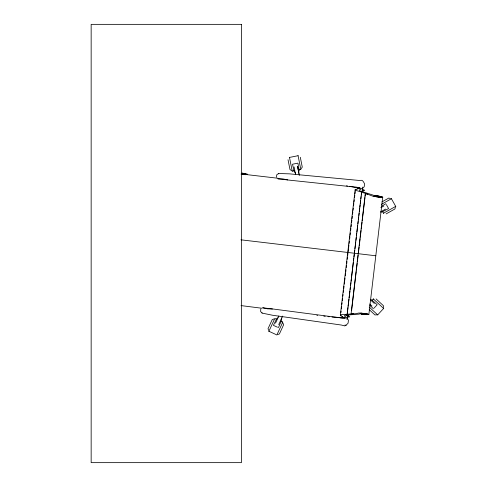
<?xml version="1.0" encoding="UTF-8"?>
<svg xmlns="http://www.w3.org/2000/svg" width="487" height="487" viewBox="0 0 487 487"><rect width="100%" height="100%" fill="white"/><g stroke="black" fill="none" stroke-linecap="round" stroke-linejoin="round"><path stroke-width="0.73" d="M349.563 186.314L360.112 188.244L358.602 188.28L357.409 188.646L357.878 188.938L355.522 189.333L356.149 189.65L355.169 189.711L355.163 190.228L361.634 192.048L361.275 195.074M245.789 173.81L241.735 173.615M260.782 308.947L260.618 311.516L262.128 313.098L272.586 315.259L341.405 325.048L344.747 325.919L346.099 325.225L348.077 323.191L348.43 320.196L346.981 317.761L342.422 318.102L273.323 309.044L267.485 308.831L262.615 307.778L272.464 308.941M276.373 177.238L276.811 174.693L278.649 173.512L289.321 173.847L358.523 180.391L361.975 180.324L363.125 181.322L364.574 183.757L364.221 186.746L362.243 188.779L357.89 187.392L288.584 180.068L282.862 178.912L277.876 178.796L287.726 179.965M332.006 317.031L344.784 317.786L343.323 317.396L342.251 316.763L342.866 316.653L341.472 316.27L340.571 315.655L341.259 315.497L340.322 315.211L355.169 189.711M340.93 312.648L341.107 311.144M341.375 308.886L341.643 306.633M341.904 304.375L342.087 302.871M342.355 300.613L342.617 298.361M342.885 296.102L343.061 294.598M343.329 292.346L343.597 290.088M343.773 288.584L344.041 286.332M344.309 284.073L344.577 281.821M344.753 280.317L345.021 278.059M345.289 275.8L345.557 273.548M345.733 272.044L346.001 269.786M346.269 267.533L346.531 265.275M346.714 263.771L346.981 261.519M347.243 259.261L347.511 257.008M347.694 255.505L347.955 253.246M348.138 251.742L348.491 248.735M348.668 247.232L348.936 244.973M349.112 243.47L349.38 241.217M349.648 238.959L349.916 236.706M350.092 235.203L350.36 232.944M350.628 230.692L350.896 228.433M351.072 226.93L351.34 224.671M351.608 222.419L351.87 220.161M352.052 218.657L352.32 216.405M352.582 214.146L352.85 211.894M353.026 210.39L353.294 208.132M353.562 205.879L353.83 203.621M354.006 202.117L354.274 199.859M354.542 197.606L354.81 195.348M354.986 193.844L355.254 191.592M340.322 315.211L340.431 314.705L341.898 314.468L347.146 314.438L361.634 192.048M347.146 314.438L347.955 307.638M348.132 306.128L348.936 299.328M349.118 297.819L349.386 295.554M349.563 294.045L349.922 291.019M350.098 289.509L350.366 287.245M350.549 285.729L350.902 282.71M351.084 281.2L351.352 278.929M351.529 277.42L352.332 270.62M352.515 269.11L353.318 262.31M353.495 260.801L353.763 258.536M353.946 257.02L354.299 254.001M354.481 252.491L354.749 250.221M354.926 248.711L355.285 245.692M355.461 244.182L355.729 241.911M355.912 240.401L356.265 237.382M356.447 235.866L356.715 233.602M356.892 232.092L357.695 225.292M357.878 223.783L358.146 221.512M358.322 220.002L358.682 216.983M358.858 215.473L359.126 213.203M359.309 211.693L359.668 208.673M359.844 207.158L360.112 204.893M360.289 203.383L360.648 200.358M360.824 198.848L361.098 196.584M346.994 319.502L347.505 315.192M362.151 191.403L362.663 187.093M351.596 310.566L356.198 271.667M356.374 270.169L357.172 263.437M357.348 261.939L358.146 255.206M358.322 253.709L359.12 246.976M359.296 245.478L360.094 238.746M360.27 237.254L361.068 230.521M361.244 229.024L362.042 222.291M362.218 220.794L364.964 197.606M365.134 196.158L365.463 193.376L361.415 192.213M345.947 316.988L344.358 315.917L344.875 315.235L359.096 314.139L361.33 313.22L367.381 314.139M381.254 196.931L378.636 197.028L374.223 196.237M361.494 313.951L367.003 314.456L363.515 314.328M378.655 196.115L380.944 196.669L375.465 195.877M361.317 313.305L362.967 313.348M376.755 196.803L375.148 196.462M366.468 313.829L364.848 313.573M378.636 197.028L381.236 197.065M367.393 314.054L366.413 314.273L367.375 314.182M368.854 314.492L382.752 197.065M395.377 207.285L394.896 208.99L386.154 213.884M278.424 327.666L281.376 320.817L281.224 319.192L281.851 317.822M268.848 331.416L274.826 318.443L276.817 319.362M275.551 323.112L278.832 315.996M278.734 324.579L282.649 316.087M276.805 335.086L282.789 322.114L280.798 321.195M278.467 173.822L278.649 173.512M301.283 168.581L302.269 167.108L300.309 157.283M365.463 193.376L372.75 196.182A5.649 0.396 6.7 0 0 380.615 197.18A5.649 0.396 6.7 0 0 381.631 196.742M372.378 300.047L373.371 298.975M374.113 308.046L377.182 304.728L371.581 299.803L370.522 299.566M377.675 314.888L383.628 308.454M278.034 317.719L276.701 318.656L273.408 325.353L277.517 327.246M381.4 206.378L385.887 203.712M381.936 201.898L388.778 198.063L390.483 198.544M381.382 204.357L391.56 198.659M380.828 207.706L383.823 206.025M385.54 209.087L380.359 211.985L381.991 212.015L388.589 208.533L386.38 204.589M383.379 213.288L395.846 206.311M362.036 191.574L364.739 190.295L362.346 189.431M273.889 318.979L272.227 319.594L268.033 328.688L268.647 330.35M277.748 334.545L279.41 333.936L283.604 324.835L282.99 323.173M289.485 157.423L298.087 155.712M292.212 171.12L294.361 170.687M298.659 169.835L300.808 169.409M347.231 317.153L349.757 316.873L347.432 314.998M346.975 314.231L355.583 313.707L358.925 313.019A5.649 0.396 6.7 0 1 366.802 313.884A5.649 0.396 6.7 0 1 367.691 314.541L366.291 314.322M353.495 313.652L351.078 313.847L365.317 193.546L367.618 194.301M376.719 314.858L374.947 314.925L369.189 309.604M374.223 196.188L375.179 196.188M360.374 313.22L361.33 313.22M361.524 313.701L360.648 313.823L362.949 314.261M345.246 318.09L340.169 317.786M245.588 174.127L247.566 174.297A5.649 0.396 6.8 0 0 245.612 173.914M278.047 178.26L241.601 174.023M241.936 173.062L245.278 173.695L241.893 173.433M242.349 173.244L244.949 173.609M241.589 174.066L246.057 174.413L245.125 174.011M378.089 196.048L374.613 195.798L375.434 196.121M376.768 196.718L378.649 196.943M240.955 239.823L375.8 255.778M362.955 313.433L364.836 313.652M344.906 325.079L346.099 325.225M241.035 305.593L261.994 308.259M316.86 315.229L317.603 315.326M323.745 316.106L325.182 316.288M327.94 316.635L329.145 316.793M241.016 174.06L245.734 174.717M355.626 187.166L359.382 187.763M378.697 196.535L379.775 196.711M361.829 313.665L362.906 313.835M346.446 185.815L347.511 185.997M375.136 196.547L374.211 196.322L373.182 195.129L359.607 190.746L359.266 189.96L360.952 189.333M360.362 313.354L361.287 313.579M280.731 321.341L282.722 322.26M268.915 331.27L276.214 334.636M291.457 170.535L289.984 169.555L288.03 159.73M345.764 314.705L347.487 315.88M376.092 298.933L383.452 305.733L383.519 307.498M373.255 298.866L383.744 308.557M370.534 299.955L374.351 303.48M369.785 304.04L371.971 306.055M369.231 307.078L377.796 314.998M369.694 305.148L373.438 308.782M391.42 198.739L395.706 206.385M382.453 211.297L383.519 213.209M262.024 312.751L262.128 313.098M295.524 174.2L295.225 172.721L294.148 171.497L292.51 164.222L297.928 163.145L299.201 170.493L298.665 172.039L298.963 173.518M298.05 155.554L300.838 169.567M299.335 175.387L297.508 166.213L298.446 170.931M294.069 166.901L295.597 174.583M289.455 157.264L292.243 171.278M362.62 189.833A23.413 1.674 6.6 0 1 362.291 190.727M347.481 315.88A23.413 1.674 6.9 0 1 347.59 316.824M361.159 313.938L366.455 314.669L361.159 313.938M375.148 195.707L380.444 196.431L375.148 195.707M241.43 24.35L91.154 24.35L91.154 462.65L241.43 462.65L241.43 24.35"/></g></svg>
